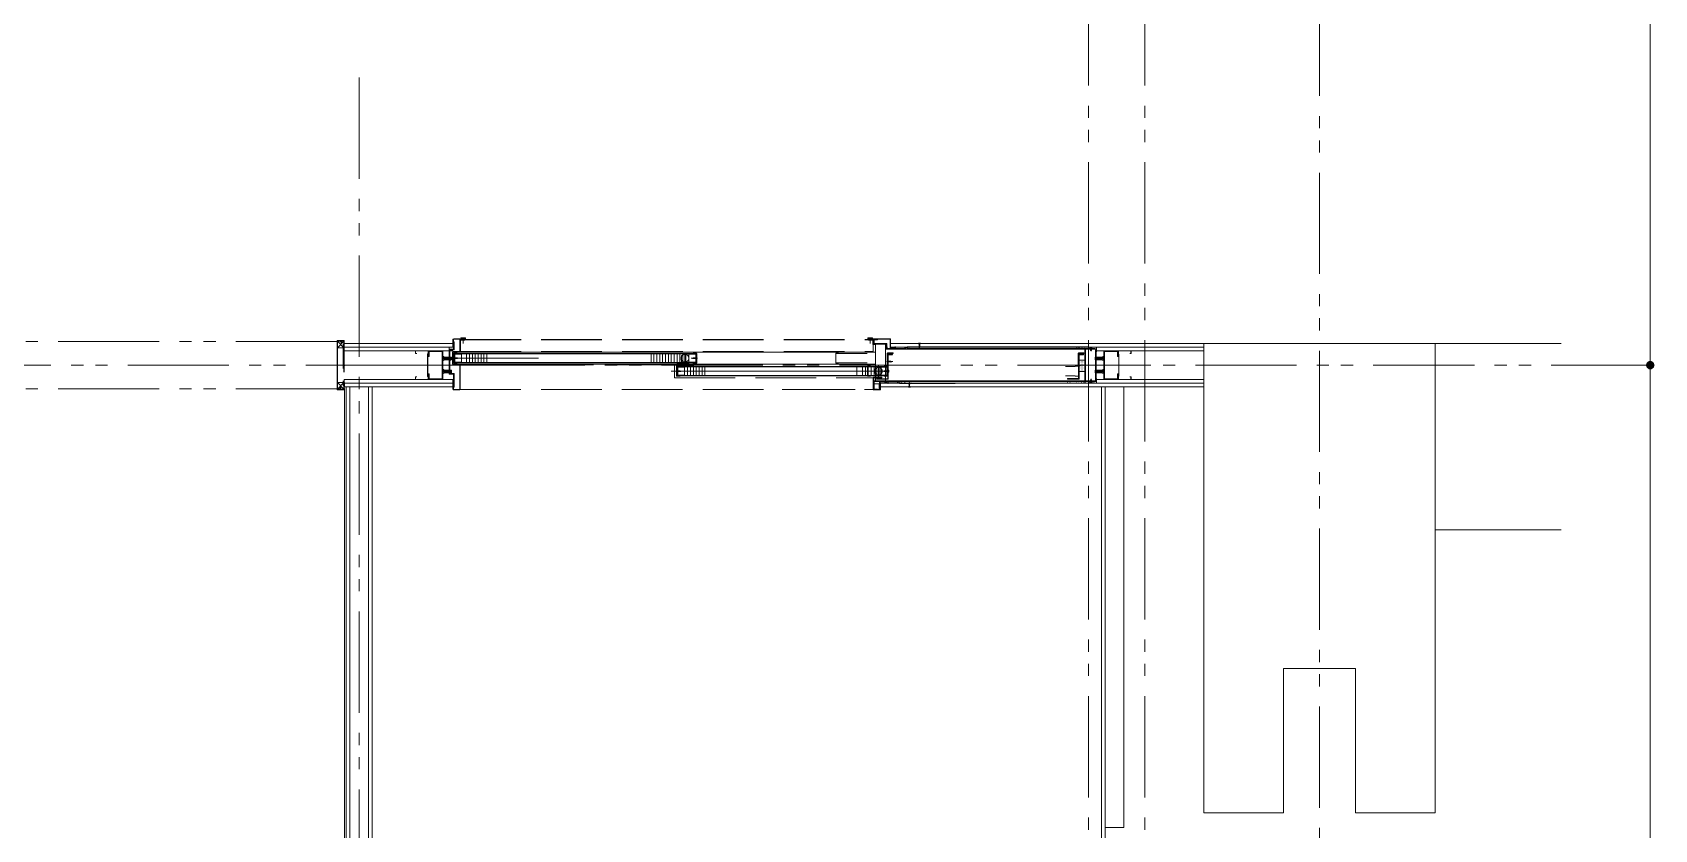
# Model space of a CAD drawing. Units: millimetres at full size. Extents: x -22551 to 92397, y -19340 to 14894.
# Drawn here: x 15306 to 20922, y 1057 to 3816 of the extents above; entities that cross this region are included whole.
import ezdxf

# ---------------------------------------------------------------- set-up
doc = ezdxf.new("R2010")
doc.units = ezdxf.units.MM
doc.header["$LTSCALE"] = 70
for name, pattern in [('DASHED1', [1.8, 1.2, -0.6]), ('DASHED3', [4, 3, -1]), ('DOUBLE_CHAIN1', [8.8, 5, -1, 0.6, -0.6, 0.6, -1])]:
    doc.linetypes.add(name, pattern=pattern)
doc.layers.add('2-0_通芯', color=7, linetype='Continuous', lineweight=15)
doc.layers.add('2-2_間仕切り芯', color=7, linetype='DOUBLE_CHAIN1', lineweight=15)

# ---------------------------------------------------------------- blocks, each defined once
blk = doc.blocks.new('グループ部品-125')
at = {"layer": '2-0_通芯', "linetype": 'DOUBLE_CHAIN1'}
for p, q in [((18961.61, 11374.3), (18961.61, -8577.78)), ((19156.61, 11374.3), (19156.61, -7111.67)), ((19761.61, 8874.3), (19761.61, -77.73)), ((16436.61, 3659.36), (16436.61, -6725.7)), ((16360.36, 2746.3), (14670.36, 2746.3)), ((16383.86, 2724.3), (16361.86, 2747.8)), ((16383.86, 2747.8), (16361.86, 2724.3)), ((16383.86, 2724.3), (16361.86, 2724.3)), ((3315.88, 2664.3), (20906.61, 2664.3)), ((16383.86, 2604.3), (16361.86, 2604.3)), ((16383.86, 2580.8), (16361.86, 2604.3)), ((16383.86, 2604.3), (16361.86, 2580.8)), ((16360.36, 2582.3), (14670.36, 2582.3))]:
    blk.add_line(p, q, dxfattribs=at)
at = {"layer": '2-0_通芯'}
for p, q in [((20906.61, 7014.3), (20906.61, -1230.7)), ((16761.61, 2727.8), (16761.61, 2752.9)), ((16763.21, 2735.3), (16763.21, 2753.7)), ((16785.01, 2753.7), (16763.21, 2753.7)), ((16784.21, 2755.3), (16764.01, 2755.3)), ((16785.01, 2711.9), (16785.01, 2753.7)), ((16786.61, 2712.7), (16786.61, 2752.9)), ((18216.61, 2736.8), (18216.61, 2753.8)), ((18275.11, 2755.3), (18218.11, 2755.3)), ((18275.01, 2753.7), (18218.21, 2753.7)), ((18219.81, 2739.7), (18219.81, 2752.1)), ((18230.81, 2752.1), (18219.81, 2752.1)), ((18230.81, 2752.1), (18230.81, 2753.7)), ((18275.01, 2722.4), (18275.01, 2753.7)), ((18276.61, 2724), (18276.61, 2753.8)), ((16360.36, 2580.8), (16360.36, 2747.8)), ((16361.86, 2749.3), (16383.86, 2749.3)), ((16361.86, 2747.8), (16383.86, 2747.8)), ((16361.86, 2747.8), (16361.86, 2580.8)), ((16376.27, 2740.83), (16370.5, 2746.92)), ((16376.27, 2740.83), (16373.96, 2748.6)), ((16385.36, 2747.8), (16385.36, 2724.3)), ((16385.36, 2739.3), (16761.61, 2739.3)), ((16385.36, 2726.8), (16761.61, 2726.8)), ((16385.36, 2714.3), (16761.61, 2714.3)), ((16631.61, 2705.5), (16631.61, 2713.1)), ((16632.41, 2713.5), (16632.41, 2705.1)), ((16675.81, 2713.5), (16632.41, 2713.5)), ((16636.61, 2705.1), (16632.41, 2705.1)), ((16675.41, 2714.3), (16632.81, 2714.3)), ((16636.61, 2704.3), (16632.81, 2704.3)), ((16636.61, 2704.3), (16636.61, 2705.1)), ((16673.81, 2702.63), (16675.81, 2704.63)), ((16673.81, 2702.63), (16673.81, 2625.97)), ((16674.61, 2702.3), (16676.26, 2703.95)), ((16674.61, 2702.3), (16674.61, 2626.3)), ((16675.81, 2713.5), (16675.81, 2704.63)), ((16676.61, 2694.3), (16676.61, 2713.1)), ((16724.31, 2712), (16678.91, 2712)), ((16678.91, 2712), (16678.91, 2694.3)), ((16724.21, 2714.3), (16679.01, 2714.3)), ((16724.31, 2712), (16724.31, 2616.6)), ((16726.61, 2711.9), (16726.61, 2616.7)), ((16748.21, 2715.3), (16748.21, 2727.8)), ((16760.01, 2667.1), (16760.01, 2709.5)), ((16763.21, 2735.3), (16761.61, 2735.3)), ((16784.21, 2710.3), (16761.61, 2710.3)), ((18224.61, 2709.3), (16761.61, 2709.3)), ((16785.01, 2711.9), (16762.41, 2711.9)), ((16764.61, 2672.6), (16764.61, 2704)), ((16765.81, 2672.3), (16765.81, 2704.3)), ((16765.81, 2704.3), (17604.41, 2704.3)), ((16765.81, 2696.8), (16766.41, 2696.8)), ((16776.61, 2705.5), (16766.11, 2705.5)), ((16766.41, 2672.9), (16766.41, 2703.7)), ((17603.81, 2703.7), (16766.41, 2703.7)), ((16791.41, 2702.1), (16768.01, 2702.1)), ((16776.61, 2704.3), (16776.61, 2705.5)), ((16786.61, 2710.3), (16786.61, 2749.9)), ((16791.41, 2672.9), (16791.41, 2703.7)), ((16808.81, 2672.9), (16808.81, 2703.7)), ((16818.81, 2672.9), (16818.81, 2703.7)), ((16828.81, 2672.9), (16828.81, 2703.7)), ((16838.81, 2672.9), (16838.81, 2703.7)), ((16848.81, 2672.9), (16848.81, 2703.7)), ((16858.81, 2672.9), (16858.81, 2703.7)), ((16868.81, 2672.9), (16868.81, 2703.7)), ((16878.81, 2672.9), (16878.81, 2703.7)), ((17447.21, 2672.9), (17447.21, 2703.7)), ((17457.21, 2672.9), (17457.21, 2703.7)), ((17467.21, 2672.9), (17467.21, 2703.7)), ((17477.21, 2672.9), (17477.21, 2703.7)), ((17487.21, 2672.9), (17487.21, 2703.7)), ((17497.21, 2672.9), (17497.21, 2703.7)), ((17507.21, 2672.9), (17507.21, 2703.7)), ((17517.21, 2672.9), (17517.21, 2703.7)), ((17527.21, 2672.9), (17527.21, 2703.7)), ((17537.21, 2672.9), (17537.21, 2703.7)), ((17547.21, 2672.9), (17547.21, 2703.7)), ((17557.21, 2672.9), (17557.21, 2703.7)), ((17567.21, 2672.9), (17567.21, 2703.7)), ((17577.61, 2672.9), (17577.61, 2703.7)), ((17577.61, 2702.1), (17602.21, 2702.1)), ((17577.61, 2697.8), (17577.61, 2672.3)), ((17593.61, 2705.5), (17604.11, 2705.5)), ((17593.61, 2705.5), (17593.61, 2704.3)), ((17603.81, 2672.9), (17603.81, 2703.7)), ((17604.41, 2696.8), (17603.81, 2696.8)), ((17604.41, 2672.3), (17604.41, 2704.3)), ((17605.61, 2704), (17605.61, 2672.6)), ((18224.61, 2735.3), (18218.11, 2735.3)), ((18261.71, 2739.7), (18219.81, 2739.7)), ((18224.61, 2737.1), (18224.61, 2659.3)), ((18259.61, 2735.5), (18259.61, 2660.5)), ((18261.61, 2720.8), (18486.61, 2720.8)), ((18261.61, 2720.7), (18261.61, 2719.1)), ((18261.61, 2719.2), (18949.61, 2719.2)), ((18263.11, 2719.2), (18362.61, 2719.2)), ((18263.21, 2720.8), (18263.21, 2738.2)), ((18263.21, 2727.8), (18264.81, 2727.8)), ((18263.21, 2720.8), (18987.21, 2720.8)), ((18264.81, 2722.4), (18264.81, 2727.8)), ((18264.81, 2722.4), (18291.61, 2722.4)), ((18265.01, 2660.7), (18265.01, 2704.7)), ((18266.61, 2617.2), (18266.61, 2705.1)), ((18266.61, 2705.1), (18285.01, 2705.1)), ((18267.01, 2706.7), (18285.01, 2706.7)), ((18268.11, 2701.6), (18283.61, 2701.6)), ((18268.21, 2700), (18283.61, 2700)), ((18268.21, 2700), (18268.21, 2617.1)), ((18276.61, 2739.3), (19361.61, 2739.3)), ((18276.61, 2726.8), (19361.61, 2726.8)), ((18276.61, 2724), (18285.01, 2724)), ((18283.61, 2701.6), (18283.61, 2700)), ((18285.01, 2722.4), (18285.01, 2724)), ((18285.01, 2705.1), (18285.01, 2706.7)), ((18291.61, 2722.4), (18291.61, 2727.8)), ((18293.21, 2727.8), (18291.61, 2727.8)), ((18293.21, 2722.3), (18293.21, 2727.8)), ((18293.21, 2720.8), (18293.21, 2722)), ((18296.89, 2722), (18293.21, 2722)), ((18296.89, 2722), (18324.95, 2723.1)), ((18296.94, 2720.8), (18325.32, 2721.91)), ((18315.01, 2721.6), (18322.61, 2721.6)), ((18315.01, 2721.2), (18334.21, 2721.2)), ((18322.61, 2721.2), (18322.61, 2721.6)), ((18325.32, 2721.91), (18334.21, 2726.49)), ((18334.21, 2721.2), (18334.21, 2727.8)), ((18334.71, 2720.8), (18334.71, 2727.3)), ((18963.11, 2727.3), (18334.71, 2727.3)), ((18963.11, 2721.3), (18334.71, 2721.3)), ((18337.42, 2725.04), (18336.92, 2725.04)), ((18341.02, 2724.18), (18340.52, 2724.18)), ((18347.86, 2723.51), (18347.36, 2723.51)), ((18350.24, 2725.36), (18349.74, 2725.36)), ((18352.93, 2726.01), (18352.43, 2726.01)), ((18355.88, 2722.2), (18355.38, 2722.2)), ((18362.61, 2719.2), (18362.61, 2720.8)), ((18373.11, 2740.3), (18380.11, 2740.3)), ((18373.11, 2739.8), (18373.11, 2740.3)), ((18373.11, 2739.8), (18380.11, 2739.8)), ((18375.11, 2736.99), (18378.11, 2735.72)), ((18375.11, 2735.72), (18378.11, 2734.45)), ((18375.11, 2734.45), (18378.11, 2733.18)), ((18375.11, 2733.18), (18378.11, 2731.91)), ((18375.11, 2731.91), (18378.11, 2730.65)), ((18375.11, 2730.65), (18378.11, 2729.38)), ((18375.11, 2729.38), (18378.11, 2728.11)), ((18375.11, 2728.11), (18378.11, 2726.84)), ((18375.11, 2726.84), (18377.72, 2725.73)), ((18375.61, 2726.03), (18375.61, 2736.64)), ((18376.61, 2724.3), (18375.61, 2726.03)), ((18375.88, 2725.24), (18377.1, 2724.73)), ((18376.61, 2724.07), (18376.61, 2740.3)), ((18376.61, 2724.3), (18377.61, 2726.03)), ((18377.61, 2726.03), (18377.61, 2736.64)), ((18380.11, 2739.8), (18380.11, 2740.3)), ((18921.15, 2722.94), (18920.65, 2722.94)), ((18922.62, 2726.33), (18922.12, 2726.33)), ((18924.2, 2724.19), (18923.7, 2724.19)), ((18927.88, 2723.84), (18927.38, 2723.84)), ((18931.46, 2724.84), (18930.96, 2724.84)), ((18934.17, 2725.04), (18933.67, 2725.04)), ((18937.13, 2726.62), (18936.63, 2726.62)), ((18937.76, 2724.18), (18937.26, 2724.18)), ((18940.28, 2723), (18939.78, 2723)), ((18942.67, 2724.17), (18942.17, 2724.17)), ((18947.29, 2724.3), (18946.79, 2724.3)), ((18949.61, 2607.8), (18949.61, 2720.8)), ((18949.61, 2610.2), (18949.61, 2718.4)), ((18951.21, 2609.4), (18951.21, 2719.2)), ((18988.01, 2719.2), (18951.21, 2719.2)), ((18957.37, 2725.24), (18956.87, 2725.24)), ((18960.85, 2726.43), (18960.35, 2726.43)), ((18963.11, 2720.8), (18963.11, 2727.3)), ((18963.61, 2721.2), (18963.61, 2727.8)), ((18982.81, 2721.2), (18963.61, 2721.2)), ((18967.11, 2721.2), (18967.21, 2722.32)), ((18967.11, 2721.2), (18974.11, 2721.2)), ((18968.56, 2723.56), (18968.63, 2723.27)), ((18968.61, 2715.5), (18968.61, 2721.2)), ((18968.61, 2715.5), (18972.61, 2715.5)), ((18968.61, 2715.5), (18968.91, 2715.2)), ((18968.91, 2715.2), (18968.91, 2721.2)), ((18968.91, 2715.2), (18972.31, 2715.2)), ((18970.11, 2722.8), (18970.11, 2723.16)), ((18970.11, 2722.8), (18971.11, 2722.8)), ((18971.11, 2722.8), (18971.11, 2723.16)), ((18972.31, 2715.2), (18972.31, 2721.2)), ((18972.31, 2715.2), (18972.61, 2715.5)), ((18972.66, 2723.56), (18972.59, 2723.27)), ((18972.61, 2715.5), (18972.61, 2721.2)), ((18974.11, 2721.2), (18974.01, 2722.32)), ((18982.81, 2721.6), (18975.21, 2721.6)), ((18975.21, 2721.2), (18975.21, 2721.6)), ((18988.01, 2710.8), (18988.01, 2719.2)), ((18989.61, 2710.8), (18988.01, 2710.8)), ((18989.61, 2710.8), (18989.61, 2727.8)), ((18989.61, 2714.3), (19361.61, 2714.3)), ((19014.61, 2711.9), (19014.61, 2616.7)), ((19016.91, 2712), (19062.31, 2712)), ((19016.91, 2712), (19016.91, 2616.6)), ((19017.01, 2714.3), (19062.21, 2714.3)), ((19062.31, 2712), (19062.31, 2694.3)), ((19064.61, 2694.3), (19064.61, 2713.1)), ((19066.61, 2702.3), (19064.96, 2703.95)), ((19065.41, 2713.5), (19108.81, 2713.5)), ((19065.41, 2713.5), (19065.41, 2704.63)), ((19067.41, 2702.63), (19065.41, 2704.63)), ((19065.81, 2714.3), (19108.41, 2714.3)), ((19066.61, 2702.3), (19066.61, 2626.3)), ((19067.41, 2702.63), (19067.41, 2625.97)), ((19104.61, 2705.1), (19108.81, 2705.1)), ((19104.61, 2704.3), (19104.61, 2705.1)), ((19104.61, 2704.3), (19108.41, 2704.3)), ((19108.81, 2713.5), (19108.81, 2705.1)), ((19109.61, 2705.5), (19109.61, 2713.1)), ((19361.61, 1114.3), (19361.61, 2739.3)), ((20598.04, 2739.3), (19361.61, 2739.3)), ((20161.61, 2739.3), (20161.61, 1114.3)), ((16813.21, 2664.3), (16574.29, 2664.3)), ((16678.91, 2694.3), (16676.61, 2694.3)), ((16726.61, 2679.34), (16726.61, 2694.26)), ((16726.61, 2634.34), (16726.61, 2649.26)), ((16727.64, 2689.67), (16733.98, 2683.33)), ((16727.64, 2644.67), (16733.98, 2638.33)), ((16729.06, 2691.08), (16735.21, 2684.93)), ((16729.06, 2646.08), (16735.21, 2639.93)), ((16755.11, 2691.3), (16731.11, 2691.3)), ((16755.11, 2682.3), (16731.11, 2682.3)), ((16755.11, 2646.3), (16731.11, 2646.3)), ((16753.96, 2690.3), (16733.94, 2690.3)), ((16756.27, 2683.3), (16733.94, 2683.3)), ((16753.96, 2645.3), (16733.94, 2645.3)), ((16753.62, 2688.8), (16735.14, 2688.8)), ((16756.6, 2684.8), (16735.14, 2684.8)), ((16753.62, 2643.8), (16735.14, 2643.8)), ((16756.6, 2639.8), (16735.14, 2639.8)), ((16753.61, 2686.7), (16753.61, 2686.8)), ((16753.61, 2641.7), (16753.61, 2641.8)), ((16761.61, 2694.3), (16764.61, 2694.3)), ((16761.61, 2688.3), (17057.91, 2688.3)), ((16761.61, 2682.3), (16764.61, 2682.3)), ((18224.61, 2667.3), (16761.61, 2667.3)), ((16785.01, 2664.7), (16762.41, 2664.7)), ((16764.61, 2692.3), (16764.61, 2684.3)), ((16764.91, 2692.3), (16764.61, 2692.3)), ((16764.91, 2684.3), (16764.61, 2684.3)), ((16764.91, 2692.3), (16764.91, 2684.3)), ((16764.91, 2692.3), (16767.41, 2689.8)), ((16764.91, 2684.3), (16767.41, 2686.8)), ((16765.81, 2679.8), (16766.41, 2679.8)), ((16765.81, 2672.3), (17604.41, 2672.3)), ((16776.61, 2671.1), (16766.11, 2671.1)), ((17603.81, 2672.9), (16766.41, 2672.9)), ((16776.99, 2689.8), (16767.41, 2689.8)), ((16767.41, 2689.8), (16767.41, 2686.8)), ((16776.99, 2686.8), (16767.41, 2686.8)), ((16769.41, 2690.3), (16768, 2686.3)), ((16770.82, 2690.3), (16769.41, 2686.3)), ((16772.23, 2690.3), (16770.82, 2686.3)), ((16773.64, 2690.3), (16772.23, 2686.3)), ((16775.05, 2690.3), (16773.64, 2686.3)), ((16776.46, 2690.3), (16775.05, 2686.3)), ((16777.77, 2690.02), (16776.46, 2686.3)), ((16776.61, 2671.1), (16776.61, 2672.3)), ((16780.61, 2688.3), (16776.99, 2689.8)), ((16780.61, 2688.3), (16776.99, 2686.8)), ((16779, 2689.51), (16778, 2686.68)), ((16780.23, 2689), (16779.66, 2687.36)), ((16785.01, 2579.9), (16785.01, 2664.7)), ((16786.61, 2599.6), (16786.61, 2665.3)), ((16786.61, 2580.7), (16786.61, 2664.16)), ((18253.74, 2643.3), (17517.04, 2643.3)), ((17535.61, 2627.6), (17535.61, 2667)), ((17535.61, 2639.3), (17535.61, 2647.3)), ((17535.91, 2647.3), (17535.61, 2647.3)), ((17535.91, 2639.3), (17535.91, 2647.3)), ((17535.91, 2647.3), (17538.41, 2644.8)), ((17535.91, 2639.3), (17538.41, 2641.8)), ((17575.61, 2667.3), (17536.71, 2667.3)), ((17536.81, 2627.3), (17536.81, 2667.3)), ((17575.61, 2668.5), (17537.11, 2668.5)), ((17538.01, 2627.3), (17538.01, 2659.3)), ((18265.41, 2659.3), (17538.01, 2659.3)), ((17538.01, 2651.8), (17538.61, 2651.8)), ((17547.99, 2644.8), (17538.41, 2644.8)), ((17538.41, 2641.8), (17538.41, 2644.8)), ((17547.99, 2641.8), (17538.41, 2641.8)), ((17538.61, 2627.9), (17538.61, 2658.7)), ((18264.81, 2658.7), (17538.61, 2658.7)), ((17540.41, 2641.3), (17539, 2645.3)), ((17563.61, 2657.1), (17540.21, 2657.1)), ((17540.21, 2629.5), (17540.21, 2657.1)), ((17541.82, 2641.3), (17540.41, 2645.3)), ((17543.23, 2641.3), (17541.82, 2645.3)), ((17544.64, 2641.3), (17543.23, 2645.3)), ((17546.05, 2641.3), (17544.64, 2645.3)), ((17547.46, 2641.3), (17546.05, 2645.3)), ((17582.21, 2662.5), (17547.21, 2662.5)), ((17547.21, 2659.3), (17547.21, 2662.5)), ((17547.21, 2659.3), (17582.21, 2659.3)), ((17548.77, 2641.58), (17547.46, 2645.3)), ((17551.61, 2643.3), (17547.99, 2644.8)), ((17551.61, 2643.3), (17547.99, 2641.8)), ((17550, 2642.09), (17549, 2644.92)), ((17551.23, 2642.6), (17550.66, 2644.24)), ((17551.81, 2663.5), (17551.81, 2662.3)), ((17551.81, 2663.5), (17593.61, 2663.5)), ((17551.81, 2662.3), (17593.31, 2662.3)), ((17552.21, 2672.3), (17552.21, 2662.5)), ((17563.61, 2627.9), (17563.61, 2658.7)), ((17574.01, 2627.9), (17574.01, 2658.7)), ((17575.61, 2667.3), (17575.61, 2668.5)), ((17577.61, 2672.3), (17577.61, 2662.5)), ((17582.21, 2659.3), (17582.21, 2662.5)), ((17584.01, 2627.9), (17584.01, 2658.7)), ((17586.61, 2688.3), (17608.61, 2688.3)), ((17589.61, 2688.3), (17593.23, 2689.8)), ((17589.61, 2688.3), (17593.23, 2686.8)), ((17589.99, 2687.6), (17590.57, 2689.24)), ((17591.22, 2687.09), (17592.22, 2689.92)), ((17592.45, 2686.58), (17593.76, 2690.3)), ((17593.23, 2689.8), (17602.81, 2689.8)), ((17593.23, 2686.8), (17602.81, 2686.8)), ((17593.61, 2663.5), (17593.61, 2670.8)), ((17593.76, 2686.3), (17595.17, 2690.3)), ((17594.01, 2627.9), (17594.01, 2658.7)), ((17594.81, 2663.8), (17594.81, 2671.1)), ((17604.11, 2671.1), (17594.81, 2671.1)), ((17595.17, 2686.3), (17596.58, 2690.3)), ((17596.58, 2686.3), (17597.99, 2690.3)), ((17597.99, 2686.3), (17599.4, 2690.3)), ((17599.4, 2686.3), (17600.81, 2690.3)), ((17600.81, 2686.3), (17602.22, 2690.3)), ((17605.31, 2692.3), (17602.81, 2689.8)), ((17602.81, 2689.8), (17602.81, 2686.8)), ((17605.31, 2684.3), (17602.81, 2686.8)), ((17604.41, 2679.8), (17603.81, 2679.8)), ((17604.01, 2627.9), (17604.01, 2658.7)), ((17605.31, 2692.3), (17605.31, 2684.3)), ((17605.31, 2692.3), (17605.61, 2692.3)), ((17605.31, 2684.3), (17605.61, 2684.3)), ((17605.61, 2692.3), (17605.61, 2684.3)), ((17614.01, 2627.9), (17614.01, 2658.7)), ((17624.01, 2627.9), (17624.01, 2658.7)), ((17634.01, 2627.9), (17634.01, 2658.7)), ((18159.41, 2627.9), (18159.41, 2658.7)), ((18179.41, 2627.9), (18179.41, 2658.7)), ((18189.41, 2627.9), (18189.41, 2658.7)), ((18219.41, 2627.9), (18219.41, 2658.7)), ((18224.61, 2659.3), (18224.61, 2627.3)), ((18229.41, 2627.9), (18229.41, 2658.7)), ((18239.81, 2627.9), (18239.81, 2658.7)), ((18239.81, 2657.1), (18263.21, 2657.1)), ((18252.21, 2643.3), (18255.83, 2644.8)), ((18252.21, 2643.3), (18255.83, 2641.8)), ((18252.68, 2642.74), (18253.15, 2644.05)), ((18253.92, 2642.23), (18254.8, 2644.74)), ((18254.61, 2660.5), (18265.11, 2660.5)), ((18254.61, 2659.3), (18254.61, 2660.5)), ((18254.74, 2641.3), (18256.15, 2645.3)), ((18255.83, 2644.8), (18267.71, 2644.8)), ((18255.83, 2641.8), (18267.71, 2641.8)), ((18256.07, 2641.3), (18257.48, 2645.3)), ((18257.4, 2641.3), (18258.81, 2645.3)), ((18258.73, 2641.3), (18260.14, 2645.3)), ((18259.61, 2660.5), (18259.61, 2626.1)), ((18260.06, 2641.3), (18261.47, 2645.3)), ((18261.39, 2641.3), (18262.8, 2645.3)), ((18284.01, 2676.7), (18262.01, 2676.7)), ((18262.72, 2641.3), (18264.13, 2645.3)), ((18263.21, 2629.5), (18263.21, 2657.1)), ((18264.05, 2641.3), (18265.46, 2645.3)), ((18264.81, 2627.9), (18264.81, 2658.7)), ((18265.41, 2651.8), (18264.81, 2651.8)), ((18265.01, 2680.7), (18265.01, 2672.7)), ((18265.31, 2680.7), (18265.01, 2680.7)), ((18265.31, 2672.7), (18265.01, 2672.7)), ((18265.01, 2660.7), (18266.61, 2660.7)), ((18265.31, 2680.7), (18265.31, 2672.7)), ((18265.31, 2680.7), (18267.81, 2678.2)), ((18265.31, 2672.7), (18267.81, 2675.2)), ((18265.38, 2641.3), (18266.79, 2645.3)), ((18265.41, 2627.3), (18265.41, 2659.3)), ((18266.79, 2641.3), (18268.2, 2645.3)), ((18277.39, 2678.2), (18267.81, 2678.2)), ((18267.81, 2678.2), (18267.81, 2675.2)), ((18277.39, 2675.2), (18267.81, 2675.2)), ((18268.21, 2638.6), (18268.21, 2648)), ((18268.21, 2648), (18268.5, 2648)), ((18269.81, 2678.7), (18268.4, 2674.7)), ((18268.5, 2638.6), (18268.5, 2648)), ((18269.71, 2643.8), (18270.05, 2643.8)), ((18269.71, 2642.8), (18269.71, 2643.8)), ((18269.71, 2642.8), (18270.05, 2642.8)), ((18271.22, 2678.7), (18269.81, 2674.7)), ((18270.34, 2645.4), (18270.06, 2645.3)), ((18270.34, 2641.2), (18270.06, 2641.3)), ((18272.63, 2678.7), (18271.22, 2674.7)), ((18274.04, 2678.7), (18272.63, 2674.7)), ((18275.45, 2678.7), (18274.04, 2674.7)), ((18276.86, 2678.7), (18275.45, 2674.7)), ((18278.17, 2678.42), (18276.86, 2674.7)), ((18281.01, 2676.7), (18277.39, 2678.2)), ((18281.01, 2676.7), (18277.39, 2675.2)), ((18279.4, 2677.91), (18278.4, 2675.08)), ((18280.63, 2677.4), (18280.06, 2675.76)), ((19164.61, 2664.3), (18971.43, 2664.3)), ((18984.62, 2684.8), (19006.08, 2684.8)), ((18984.62, 2639.8), (19006.08, 2639.8)), ((18984.96, 2683.3), (19007.28, 2683.3)), ((18986.11, 2691.3), (19010.11, 2691.3)), ((18986.11, 2682.3), (19010.11, 2682.3)), ((18986.11, 2646.3), (19010.11, 2646.3)), ((18987.27, 2690.3), (19007.28, 2690.3)), ((18987.27, 2645.3), (19007.28, 2645.3)), ((18987.6, 2688.8), (19006.08, 2688.8)), ((18987.6, 2643.8), (19006.08, 2643.8)), ((18987.61, 2686.7), (18987.61, 2686.8)), ((18987.61, 2641.7), (18987.61, 2641.8)), ((19012.16, 2691.08), (19006.02, 2684.93)), ((19012.16, 2646.08), (19006.02, 2639.93)), ((19013.58, 2689.67), (19007.24, 2683.33)), ((19013.58, 2644.67), (19007.24, 2638.33)), ((19014.61, 2679.34), (19014.61, 2694.26)), ((19014.61, 2634.34), (19014.61, 2649.26)), ((19062.31, 2694.3), (19064.61, 2694.3)), ((16374.09, 2589.6), (16368.5, 2583.69)), ((16374.09, 2589.6), (16371.88, 2582.15)), ((16383.86, 2604.3), (16383.86, 2580.8)), ((16383.86, 2604.3), (16385.36, 2604.3)), ((16385.36, 2580.8), (16385.36, 2614.3)), ((16385.36, 2614.3), (16761.61, 2614.3)), ((16385.36, 2601.8), (16761.61, 2601.8)), ((16385.36, 2589.3), (16761.61, 2589.3)), ((16391.61, 2589.3), (16391.61, 944.3)), ((16404.11, 2589.3), (16404.11, 944.3)), ((16469.11, 2589.3), (16469.11, 969.3)), ((16481.61, 2589.3), (16481.61, 969.3)), ((16631.61, 2615.5), (16631.61, 2623.1)), ((16636.61, 2623.5), (16632.41, 2623.5)), ((16632.41, 2623.5), (16632.41, 2615.1)), ((16675.81, 2615.1), (16632.41, 2615.1)), ((16636.61, 2624.3), (16632.81, 2624.3)), ((16675.41, 2614.3), (16632.81, 2614.3)), ((16636.61, 2623.5), (16636.61, 2624.3)), ((16675.81, 2623.97), (16673.81, 2625.97)), ((16676.26, 2624.65), (16674.61, 2626.3)), ((16675.81, 2623.97), (16675.81, 2615.1)), ((16676.61, 2615.5), (16676.61, 2634.3)), ((16678.91, 2634.3), (16676.61, 2634.3)), ((16678.91, 2634.3), (16678.91, 2616.6)), ((16724.31, 2616.6), (16678.91, 2616.6)), ((16724.21, 2614.3), (16679.01, 2614.3)), ((16755.11, 2637.3), (16731.11, 2637.3)), ((16756.27, 2638.3), (16733.94, 2638.3)), ((16761.61, 2613.3), (16761.61, 2580.7)), ((16763.21, 2598.3), (16761.61, 2598.3)), ((17535.91, 2639.3), (17535.61, 2639.3)), ((18265.41, 2627.3), (17536.81, 2627.3)), ((17547.61, 2626.1), (17537.11, 2626.1)), ((17538.01, 2634.8), (17538.61, 2634.8)), ((18264.81, 2627.9), (17538.61, 2627.9)), ((17563.61, 2629.5), (17540.21, 2629.5)), ((17547.61, 2626.1), (17547.61, 2627.3)), ((18216.61, 2620.8), (18216.61, 2579.8)), ((18216.61, 2609.8), (18216.61, 2599.1)), ((18246.61, 2622.3), (18218.11, 2622.3)), ((18219.71, 2609.4), (18336.81, 2609.4)), ((18219.81, 2607.8), (18987.21, 2607.8)), ((18219.81, 2607.8), (18219.81, 2581.5)), ((18224.61, 2609.4), (18949.61, 2609.4)), ((18228.21, 2617.2), (18228.21, 2615.6)), ((18266.61, 2617.2), (18228.21, 2617.2)), ((18266.71, 2615.6), (18228.21, 2615.6)), ((18238.41, 2606.3), (18238.41, 2580.4)), ((18239.81, 2629.5), (18263.21, 2629.5)), ((18240.01, 2606.2), (18240.01, 2579.9)), ((18240.01, 2606.2), (18266.81, 2606.2)), ((18241.61, 2595.8), (18240.01, 2595.8)), ((18241.61, 2601.8), (19361.61, 2601.8)), ((18241.61, 2600.8), (18241.61, 2579.8)), ((18241.61, 2589.3), (19361.61, 2589.3)), ((18254.61, 2626.1), (18254.61, 2627.3)), ((18254.61, 2626.1), (18265.11, 2626.1)), ((18259.61, 2626.1), (18259.61, 2609.8)), ((18266.81, 2606.2), (18266.81, 2600.8)), ((18268.41, 2600.8), (18266.81, 2600.8)), ((18268.21, 2638.6), (18268.5, 2638.6)), ((18268.41, 2607.8), (18268.41, 2606.6)), ((18271.09, 2606.6), (18268.41, 2606.6)), ((18268.41, 2606.3), (18268.41, 2600.8)), ((18271.09, 2606.6), (18299.15, 2605.5)), ((18271.14, 2607.8), (18299.52, 2606.69)), ((18287.41, 2607.8), (18336.81, 2607.8)), ((18308.21, 2607.8), (18288.81, 2607.8)), ((18289.21, 2607.4), (18308.41, 2607.4)), ((18289.21, 2607), (18296.81, 2607)), ((18296.81, 2607.4), (18296.81, 2607)), ((18299.52, 2606.69), (18308.41, 2602.11)), ((18308.41, 2607.4), (18308.41, 2600.8)), ((18500.61, 2600.8), (18308.41, 2600.8)), ((18308.91, 2607.8), (18308.91, 2601.3)), ((18963.11, 2607.3), (18308.91, 2607.3)), ((18963.11, 2601.3), (18308.91, 2601.3)), ((18313.96, 2604.07), (18313.46, 2604.07)), ((18318.17, 2603.74), (18317.67, 2603.74)), ((18324.46, 2604.94), (18323.96, 2604.94)), ((18329.01, 2603.34), (18328.51, 2603.34)), ((18336.81, 2609.4), (18336.81, 2607.8)), ((18345.11, 2588.8), (18338.11, 2588.8)), ((18338.11, 2588.8), (18338.11, 2588.3)), ((18345.11, 2588.3), (18338.11, 2588.3)), ((18343.11, 2600.49), (18340.11, 2601.76)), ((18343.11, 2599.22), (18340.11, 2600.49)), ((18343.11, 2597.95), (18340.11, 2599.22)), ((18343.11, 2596.68), (18340.11, 2597.95)), ((18343.11, 2595.41), (18340.11, 2596.68)), ((18343.11, 2594.15), (18340.11, 2595.41)), ((18343.11, 2592.88), (18340.11, 2594.15)), ((18343.11, 2591.61), (18340.11, 2592.88)), ((18343.11, 2601.76), (18340.5, 2602.86)), ((18341.61, 2604.3), (18340.61, 2602.57)), ((18340.61, 2602.57), (18340.61, 2591.95)), ((18342.34, 2603.36), (18341.12, 2603.87)), ((18341.61, 2604.53), (18341.61, 2588.3)), ((18341.61, 2604.3), (18342.61, 2602.57)), ((18342.61, 2602.57), (18342.61, 2591.95)), ((18344.33, 2603.67), (18344.83, 2603.67)), ((18345.11, 2588.8), (18345.11, 2588.3)), ((18347.92, 2604.53), (18348.42, 2604.53)), ((18878.73, 2603.01), (18878.23, 2603.01)), ((18885.04, 2606.35), (18884.54, 2606.35)), ((18889.85, 2605.81), (18889.35, 2605.81)), ((18890.54, 2603.69), (18890.04, 2603.69)), ((18891.51, 2607.3), (18891.01, 2607.3)), ((18896.07, 2603.41), (18895.57, 2603.41)), ((18898.16, 2604.27), (18897.66, 2604.27)), ((18921.13, 2602.55), (18920.63, 2602.55)), ((18926.27, 2602.43), (18925.77, 2602.43)), ((18928.8, 2603.66), (18928.3, 2603.66)), ((18933.01, 2603.34), (18932.51, 2603.34)), ((18938.47, 2604.08), (18937.97, 2604.08)), ((18943.58, 2605.06), (18943.08, 2605.06)), ((18945.41, 2602.5), (18944.91, 2602.5)), ((18947.8, 2603.66), (18947.3, 2603.66)), ((18949.61, 2610.2), (18949.61, 2607.8)), ((18988.01, 2609.4), (18951.21, 2609.4)), ((18952.41, 2603.8), (18951.91, 2603.8)), ((18963.11, 2607.8), (18963.11, 2601.3)), ((18963.61, 2607.4), (18963.61, 2600.8)), ((18982.81, 2607.4), (18963.61, 2607.4)), ((18967.11, 2607.4), (18974.11, 2607.4)), ((18967.11, 2607.4), (18967.21, 2606.28)), ((18968.56, 2605.04), (18968.63, 2605.33)), ((18968.61, 2613.1), (18968.91, 2613.4)), ((18968.61, 2613.1), (18968.61, 2607.4)), ((18968.61, 2613.1), (18972.61, 2613.1)), ((18968.91, 2613.4), (18968.91, 2607.4)), ((18968.91, 2613.4), (18972.31, 2613.4)), ((18970.11, 2605.8), (18971.11, 2605.8)), ((18970.11, 2605.8), (18970.11, 2605.44)), ((18971.11, 2605.8), (18971.11, 2605.44)), ((18972.31, 2613.4), (18972.31, 2607.4)), ((18972.31, 2613.4), (18972.61, 2613.1)), ((18972.66, 2605.04), (18972.59, 2605.33)), ((18972.61, 2613.1), (18972.61, 2607.4)), ((18974.11, 2607.4), (18974.01, 2606.28)), ((18975.21, 2607.4), (18975.21, 2607)), ((18982.81, 2607), (18975.21, 2607)), ((18984.96, 2638.3), (19007.28, 2638.3)), ((18986.11, 2637.3), (19010.11, 2637.3)), ((18989.61, 2617.8), (18988.01, 2617.8)), ((18988.01, 2609.4), (18988.01, 2617.8)), ((18989.61, 2617.8), (18989.61, 2600.8)), ((18989.61, 2614.3), (19361.61, 2614.3)), ((19006.61, 2589.3), (19006.61, 9.3)), ((19016.91, 2616.6), (19062.31, 2616.6)), ((19017.01, 2614.3), (19062.21, 2614.3)), ((19019.11, 2589.3), (19019.11, 1064.3)), ((19062.31, 2634.3), (19064.61, 2634.3)), ((19062.31, 2634.3), (19062.31, 2616.6)), ((19064.61, 2615.5), (19064.61, 2634.3)), ((19064.96, 2624.65), (19066.61, 2626.3)), ((19065.41, 2623.97), (19067.41, 2625.97)), ((19065.41, 2623.97), (19065.41, 2615.1)), ((19065.41, 2615.1), (19108.81, 2615.1)), ((19065.81, 2614.3), (19108.41, 2614.3)), ((19104.61, 2624.3), (19108.41, 2624.3)), ((19104.61, 2623.5), (19104.61, 2624.3)), ((19104.61, 2623.5), (19108.81, 2623.5)), ((19108.81, 2623.5), (19108.81, 2615.1)), ((19109.61, 2615.5), (19109.61, 2623.1)), ((16361.86, 2580.8), (16383.86, 2580.8)), ((16383.86, 2579.3), (16361.86, 2579.3)), ((16385.61, 2583.3), (16385.61, 944.3)), ((16784.21, 2578.3), (16764.01, 2578.3)), ((17901.11, 2580.3), (18154.31, 2580.3)), ((18240.11, 2578.3), (18218.11, 2578.3)), ((18240.01, 2579.9), (18218.21, 2579.9)), ((18230.81, 2581.5), (18219.81, 2581.5)), ((18230.81, 2581.5), (18230.81, 2579.9)), ((18238.41, 2580.4), (18240.01, 2580.4)), ((20161.61, 2094.3), (20598.04, 2094.3)), ((19636.61, 1614.3), (19636.61, 1114.3)), ((19886.61, 1614.3), (19636.61, 1614.3)), ((19886.61, 1114.3), (19886.61, 1614.3)), ((19636.61, 1114.3), (19361.61, 1114.3)), ((19886.61, 1114.3), (20161.61, 1114.3)), ((19019.11, 1064.3), (19019.11, 9.3))]:
    blk.add_line(p, q, dxfattribs=at)
at = {"layer": '2-0_通芯', "linetype": 'DASHED3'}
for p, q in [((16787.11, 2711.3), (16787.11, 2753.5)), ((16787.11, 2753.3), (18216.11, 2753.3)), ((16787.11, 2752.1), (18216.11, 2752.1)), ((16788.21, 2755.3), (16800.72, 2755.3)), ((16789.11, 2758.3), (16790.11, 2759.3)), ((16789.11, 2758.3), (16789.11, 2754.8)), ((16789.61, 2754.3), (16789.11, 2754.8)), ((16789.11, 2754.8), (16805.11, 2754.8)), ((16789.61, 2758.3), (16789.61, 2754.8)), ((16789.61, 2754.3), (16804.61, 2754.3)), ((16790.11, 2759.3), (16804.11, 2759.3)), ((16790.11, 2758.3), (16790.11, 2755.3)), ((16790.61, 2758.3), (16790.61, 2755.8)), ((16791.11, 2758.3), (16791.11, 2756.3)), ((16791.61, 2758.3), (16791.61, 2756.8)), ((16792.11, 2758.3), (16792.11, 2757.3)), ((16792.11, 2754.3), (16792.11, 2753.5)), ((16792.11, 2753.5), (16802.11, 2753.5)), ((16792.61, 2758.3), (16792.61, 2757.8)), ((16795.11, 2753.5), (16795.11, 2754.3)), ((16797.11, 2739.51), (16797.11, 2760.15)), ((16799.11, 2753.5), (16799.11, 2754.3)), ((16802.11, 2754.3), (16802.11, 2753.5)), ((16802.61, 2750.7), (16802.61, 2752.3)), ((16804.61, 2754.3), (16805.11, 2754.8)), ((16805.11, 2758.3), (16805.11, 2754.8)), ((18198.11, 2758.3), (18199.11, 2759.3)), ((18198.11, 2758.3), (18198.11, 2754.8)), ((18198.61, 2754.3), (18198.11, 2754.8)), ((18198.11, 2754.8), (18214.11, 2754.8)), ((18198.61, 2758.3), (18198.61, 2754.8)), ((18198.61, 2754.3), (18213.61, 2754.3)), ((18199.11, 2759.3), (18213.11, 2759.3)), ((18199.11, 2758.3), (18199.11, 2755.3)), ((18199.61, 2758.3), (18199.61, 2755.8)), ((18200.11, 2758.3), (18200.11, 2756.3)), ((18200.61, 2758.3), (18200.61, 2756.8)), ((18200.61, 2750.7), (18200.61, 2752.3)), ((18201.11, 2758.3), (18201.11, 2757.3)), ((18201.11, 2754.3), (18201.11, 2753.5)), ((18201.11, 2753.5), (18211.11, 2753.5)), ((18201.61, 2758.3), (18201.61, 2757.8)), ((18204.11, 2753.5), (18204.11, 2754.3)), ((18206.11, 2739.51), (18206.11, 2760.15)), ((18208.11, 2753.5), (18208.11, 2754.3)), ((18211.11, 2754.3), (18211.11, 2753.5)), ((18213.61, 2754.3), (18214.11, 2754.8)), ((18214.11, 2758.3), (18214.11, 2754.8)), ((18216.11, 2711.3), (18216.11, 2753.5)), ((16748.21, 2717.1), (16748.21, 2635.2)), ((16763.21, 2719.1), (16750.21, 2719.1)), ((16750.51, 2716.8), (16750.51, 2635.5)), ((16763.51, 2716.8), (16750.51, 2716.8)), ((16763.21, 2745.3), (16763.21, 2719.1)), ((16763.21, 2745.3), (16765.51, 2745.3)), ((16765.51, 2745.3), (16765.51, 2718.8)), ((16788.21, 2710.3), (16786.61, 2710.3)), ((16787.11, 2711.3), (18216.11, 2711.3)), ((16788.21, 2750.7), (16802.61, 2750.7)), ((16788.21, 2710.3), (16788.21, 2750.7)), ((17552.21, 2697.8), (17552.21, 2672.3)), ((17555.12, 2697.8), (17552.21, 2697.8)), ((17564.71, 2701.8), (17564.71, 2674.8)), ((17577.61, 2697.8), (17574.3, 2697.8)), ((18195.5, 2704.3), (18086.61, 2704.3)), ((18086.61, 2672.6), (18086.61, 2704)), ((18096.61, 2705.5), (18088.11, 2705.5)), ((18096.61, 2704.3), (18096.61, 2705.5)), ((18215.01, 2750.7), (18200.61, 2750.7)), ((18215.01, 2735.3), (18215.01, 2750.7)), ((18216.11, 2735.3), (18215.01, 2735.3)), ((18261.61, 2736.5), (18224.61, 2736.5)), ((18281.89, 2722.4), (18281.89, 2723.23)), ((18285.39, 2727.7), (18285.39, 2719.4)), ((18288.89, 2722.4), (18288.89, 2723.23)), ((18926.01, 2660.5), (18926.01, 2704.7)), ((18927.61, 2617.6), (18927.61, 2705.1)), ((18927.61, 2705.1), (18946.01, 2705.1)), ((18928.01, 2706.7), (18946.01, 2706.7)), ((18929.11, 2701.7), (18944.61, 2701.7)), ((18929.61, 2699.7), (18929.61, 2617.1)), ((18929.61, 2699.7), (18944.61, 2699.7)), ((18944.61, 2701.7), (18944.61, 2699.7)), ((18946.01, 2705.1), (18946.01, 2706.7)), ((18970.61, 2712.3), (18970.61, 2726.9)), ((18985.71, 2612.8), (18985.71, 2715.8)), ((18988.01, 2715.8), (18985.71, 2715.8)), ((18988.01, 2612.8), (18988.01, 2715.8)), ((17528.61, 2665.3), (16786.61, 2665.3)), ((16786.61, 2664.3), (17105.14, 2664.3)), ((17528.61, 2665.3), (17528.61, 2620.3)), ((17550.71, 2662.5), (17552.71, 2660.5)), ((17552.77, 2694.6), (17552.21, 2694.6)), ((17555.12, 2678.8), (17552.21, 2678.8)), ((17554.71, 2660.5), (17554.71, 2659.95)), ((17558.71, 2662.5), (17556.71, 2660.5)), ((17556.71, 2660.5), (17556.71, 2659.3)), ((17570.71, 2662.5), (17572.71, 2660.5)), ((17576.71, 2660.5), (17572.71, 2660.5)), ((17572.71, 2660.5), (17572.71, 2659.3)), ((17577.61, 2678.8), (17574.3, 2678.8)), ((17574.71, 2660.5), (17574.71, 2659.95)), ((17578.71, 2662.5), (17576.71, 2660.5)), ((17576.71, 2660.5), (17576.71, 2659.3)), ((17577.61, 2694.6), (17577.05, 2694.6)), ((18195.5, 2672.3), (18086.61, 2672.3)), ((18096.61, 2671.1), (18088.11, 2671.1)), ((18096.61, 2671.1), (18096.61, 2672.3)), ((18196.61, 2659.4), (18196.61, 2627.2)), ((18198.11, 2660.9), (18206.61, 2660.9)), ((18199.41, 2627.9), (18199.41, 2658.7)), ((18206.61, 2660.9), (18206.61, 2659.3)), ((18209.41, 2627.9), (18209.41, 2658.7)), ((18234.61, 2661.39), (18234.61, 2625.24)), ((18244.61, 2656.8), (18244.61, 2629.8)), ((18916.01, 2659.3), (18881.8, 2659.3)), ((18916.01, 2660.5), (18926.11, 2660.5)), ((18916.01, 2659.3), (18916.01, 2660.5)), ((18921.61, 2661.8), (18932.61, 2661.8)), ((18949.61, 2681.8), (18929.61, 2681.8)), ((18949.61, 2641.8), (18929.61, 2641.8)), ((18934.61, 2676.8), (18934.31, 2676.8)), ((18934.61, 2671.8), (18934.31, 2671.8)), ((18934.61, 2666.8), (18934.31, 2666.8)), ((18934.61, 2661.8), (18934.31, 2661.8)), ((18934.61, 2656.8), (18934.31, 2656.8)), ((18934.61, 2651.8), (18934.31, 2651.8)), ((18934.61, 2646.8), (18934.31, 2646.8)), ((18939.61, 2676.8), (18939.31, 2676.8)), ((18939.61, 2671.8), (18939.31, 2671.8)), ((18939.61, 2666.8), (18939.31, 2666.8)), ((18939.61, 2661.8), (18939.31, 2661.8)), ((18939.61, 2656.8), (18939.31, 2656.8)), ((18939.61, 2651.8), (18939.31, 2651.8)), ((18939.61, 2646.8), (18939.31, 2646.8)), ((18944.61, 2676.8), (18944.31, 2676.8)), ((18944.61, 2671.8), (18944.31, 2671.8)), ((18944.61, 2666.8), (18944.31, 2666.8)), ((18944.61, 2661.8), (18944.31, 2661.8)), ((18944.61, 2656.8), (18944.31, 2656.8)), ((18944.61, 2651.8), (18944.31, 2651.8)), ((18944.61, 2646.8), (18944.31, 2646.8)), ((18949.61, 2681.8), (18949.61, 2641.8)), ((16763.21, 2633.2), (16750.21, 2633.2)), ((16763.51, 2635.5), (16750.51, 2635.5)), ((16763.21, 2633.2), (16763.21, 2588.3)), ((16763.21, 2588.3), (16765.51, 2588.3)), ((16765.51, 2633.5), (16765.51, 2588.3)), ((17528.61, 2620.3), (18216.61, 2620.3)), ((18198.11, 2625.7), (18206.61, 2625.7)), ((18206.61, 2627.3), (18206.61, 2625.7)), ((18236.61, 2599.1), (18216.61, 2599.1)), ((18236.61, 2599.1), (18236.61, 2580.1)), ((18256.09, 2606.2), (18256.09, 2605.37)), ((18259.59, 2600.89), (18259.59, 2609.2)), ((18263.09, 2606.2), (18263.09, 2605.37)), ((18916.01, 2627.3), (18881.8, 2627.3)), ((18889.21, 2617.6), (18889.21, 2615.6)), ((18927.61, 2617.6), (18889.21, 2617.6)), ((18928.11, 2615.6), (18889.21, 2615.6)), ((18916.01, 2626.1), (18916.01, 2627.3)), ((18916.01, 2626.1), (18926.11, 2626.1)), ((18970.61, 2616.3), (18970.61, 2601.7)), ((18988.01, 2612.8), (18985.71, 2612.8)), ((16786.61, 2580.3), (18236.61, 2580.3))]:
    blk.add_line(p, q, dxfattribs=at)
at = {"layer": '2-0_通芯', "linetype": 'DASHED1'}
for p, q in [((16381.56, 2736.3), (16381.56, 2593.8)), ((16381.56, 2736.3), (16383.86, 2736.3)), ((16383.86, 2724.3), (16383.86, 2604.3)), ((16385.36, 2724.3), (16385.36, 2614.3)), ((16381.56, 2593.8), (16383.86, 2593.8)), ((16385.36, 2604.3), (16385.61, 2604.3)), ((16385.61, 2589.3), (16385.61, 2604.3))]:
    blk.add_line(p, q, dxfattribs=at)
at = {"layer": '2-0_通芯', "linetype": 'DASHED3'}
for points in [[(16804.11, 2759.3), (16805.11, 2758.3), (16789.11, 2758.3)], [(18213.11, 2759.3), (18214.11, 2758.3), (18198.11, 2758.3)], [(17556.71, 2660.5), (17552.71, 2660.5), (17552.71, 2659.3)]]:
    blk.add_lwpolyline(points, dxfattribs=at)
at = {"layer": '2-0_通芯'}
for points in [[(18224.61, 2735.3), (18224.61, 2736.9), (18218.21, 2736.9), (18218.21, 2753.7)], [(16383.86, 2747.8), (16383.86, 2724.3), (16385.36, 2724.3)], [(16784.21, 2666.3), (16761.61, 2666.3), (16761.61, 2710.3)], [(16791.41, 2674.5), (16768.01, 2674.5), (16768.01, 2702.1)], [(17577.61, 2674.5), (17602.21, 2674.5), (17602.21, 2702.1)], [(18261.61, 2720.7), (18261.61, 2738.1), (18219.71, 2738.1)], [(18325.06, 2723.13), (18333.66, 2727.56), (18334.21, 2726.49)], [(17547.21, 2659.3), (17547.21, 2660.5), (17538.31, 2660.5)], [(16785.01, 2579.9), (16763.21, 2579.9), (16763.21, 2598.3)], [(18246.61, 2622.3), (18246.61, 2620.7), (18218.21, 2620.7), (18218.21, 2579.9)], [(18224.61, 2627.3), (18224.61, 2609.8), (18259.61, 2609.8)], [(18299.26, 2605.47), (18307.86, 2601.04), (18308.41, 2602.11)], [(19084.11, 2589.3), (19084.11, 1064.3), (19019.11, 1064.3)]]:
    blk.add_lwpolyline(points, dxfattribs=at)
at = {"layer": '2-0_通芯', "linetype": 'DASHED3'}
for centre, radius in [((17564.71, 2688.3), 13.5), ((18234.61, 2643.3), 13)]:
    blk.add_circle(centre, radius, dxfattribs=at)
at = {"layer": '2-0_通芯'}
for centre in [(16731.11, 2686.8), (16731.11, 2641.8), (19010.11, 2686.8), (19010.11, 2641.8)]:
    blk.add_circle(centre, 4.5, dxfattribs=at)
for centre, radius, start, end in [((16764.01, 2752.9), 2.4, 90, 180), ((16784.21, 2752.9), 2.4, 0, 90), ((18218.11, 2753.8), 1.5, 90, 180), ((18219.71, 2752.2), 1.5, 90, 180), ((18275.11, 2753.8), 1.5, 0, 90), ((16361.86, 2747.8), 1.5, 90, 180), ((16383.86, 2747.8), 1.5, 0, 90), ((16632.81, 2713.1), 1.2, 90, 180), ((16632.81, 2705.5), 1.2, 180, 270), ((16675.41, 2713.1), 1.2, 0, 90), ((16675.41, 2704.8), 1.2, 315, 0), ((16679.01, 2711.9), 2.4, 90, 180), ((16724.21, 2711.9), 2.4, 0, 90), ((16762.41, 2709.5), 2.4, 90, 180), ((16766.11, 2704), 1.5, 90, 180), ((16766.71, 2703.4), 0.9, 90, 180), ((16767.91, 2702.2), 1.5, 90, 180), ((16784.21, 2712.7), 2.4, 270, 0), ((16799.72, 2710.3), 0.5, 0, 180), ((16799.72, 2710.3), 0.5, 180, 0), ((17602.31, 2702.2), 1.5, 0, 90), ((17603.51, 2703.4), 0.9, 0, 90), ((17604.11, 2704), 1.5, 0, 90), ((18218.11, 2736.8), 1.5, 180, 270), ((18219.71, 2739.6), 1.5, 180, 270), ((18263.11, 2720.7), 1.5, 180, 270), ((18261.71, 2738.2), 1.5, 0, 90), ((18264.71, 2722.3), 1.5, 180, 270), ((18267.01, 2704.7), 2, 90, 180), ((18268.11, 2700.1), 1.5, 90, 180), ((18276.51, 2723.9), 1.5, 180, 270), ((18291.71, 2722.3), 1.5, 270, 0), ((18315.01, 2721.2), 0.4, 90, 270), ((18333.91, 2721.6), 0.8, 270, 0), ((18371.21, 2735.72), 4.5, 11.83365, 64.96375), ((18382.01, 2735.72), 4.5, 115.03625, 168.16635), ((18952.01, 2718.4), 2.4, 90, 180), ((18963.91, 2721.6), 0.8, 180, 270), ((18968.5, 2722.21), 1.3, 105.88085, 175), ((18970.61, 2714.8), 9, 74.11915, 105.88085), ((18970.61, 2714.8), 8.7, 95.46502, 103.16627), ((18969.81, 2723.16), 0.3, 0, 95.46502), ((18971.41, 2723.16), 0.3, 84.53498, 180), ((18970.61, 2714.8), 8.7, 76.83372, 84.53498), ((18972.72, 2722.21), 1.3, 5, 74.11915), ((18982.81, 2721.2), 0.4, 270, 90), ((18987.21, 2718.4), 2.4, 0, 90), ((19017.01, 2711.9), 2.4, 90, 180), ((19062.21, 2711.9), 2.4, 0, 90), ((19065.81, 2713.1), 1.2, 90, 180), ((19065.81, 2704.8), 1.2, 180, 225), ((19108.41, 2713.1), 1.2, 0, 90), ((19108.41, 2705.5), 1.2, 270, 0), ((16388.12, 2666.57), 4, 146.08709, 219.84902), ((16388.12, 2662.03), 4, 145.43112, 214.5133), ((16381.55, 2662.06), 4, 324.88675, 29.04061), ((16727.18, 2690.26), 4.02, 14.9838, 98.17994), ((16727.18, 2683.34), 4.02, 261.82006, 345.0162), ((16727.18, 2645.26), 4.02, 14.9838, 98.17994), ((16753.61, 2691.3), 1, 90, 270), ((16753.61, 2689.5), 1, 90, 270), ((16753.61, 2687.7), 1, 90, 270), ((16753.61, 2685.9), 1, 90, 270), ((16753.61, 2684.1), 1, 90, 270), ((16753.61, 2682.3), 1, 90, 270), ((16753.61, 2646.3), 1, 90, 270), ((16753.61, 2644.5), 1, 90, 270), ((16753.61, 2642.7), 1, 90, 270), ((16753.61, 2640.9), 1, 90, 270), ((16753.61, 2639.1), 1, 90, 270), ((16756.05, 2689.05), 2.44, 112.61986, 247.38014), ((16756.05, 2644.05), 2.44, 112.61986, 247.38014), ((16754.17, 2689.05), 2.44, 292.61986, 67.38014), ((16754.17, 2684.55), 2.44, 292.61986, 67.38014), ((16754.17, 2644.05), 2.44, 292.61986, 67.38014), ((16754.17, 2639.55), 2.44, 292.61986, 67.38014), ((16762.41, 2667.1), 2.4, 180, 270), ((16766.11, 2672.6), 1.5, 180, 270), ((16766.71, 2673.2), 0.9, 180, 270), ((16767.91, 2674.4), 1.5, 180, 270), ((16784.21, 2663.9), 2.4, 6.11992, 90), ((17537.11, 2667), 1.5, 90, 180), ((17538.31, 2659), 1.5, 90, 180), ((17538.91, 2658.4), 0.9, 90, 180), ((17540.11, 2657.2), 1.5, 90, 180), ((17593.31, 2663.8), 1.5, 270, 0), ((17595.11, 2670.8), 1.5, 90, 180), ((17602.31, 2674.4), 1.5, 270, 0), ((17603.51, 2673.2), 0.9, 270, 0), ((17604.11, 2672.6), 1.5, 270, 0), ((18262.81, 2656.7), 2, 0, 90), ((18264.51, 2658.4), 0.9, 0, 90), ((18265.11, 2659), 1.5, 0, 90), ((18267.71, 2645.3), 0.5, 270, 0), ((18267.71, 2641.3), 0.5, 0, 90), ((18264.61, 2643.3), 6.1, 309.60193, 50.39807), ((18270.05, 2644.1), 0.3, 270, 8.3636), ((18270.05, 2642.5), 0.3, 351.6364, 90), ((18264.61, 2643.3), 5.8, 8.3636, 20.13677), ((18264.61, 2643.3), 5.8, 339.86323, 351.6364), ((18987.05, 2689.05), 2.44, 112.61986, 247.38014), ((18987.05, 2684.55), 2.44, 112.61986, 247.38014), ((18987.05, 2644.05), 2.44, 112.61986, 247.38014), ((18987.05, 2639.55), 2.44, 112.61986, 247.38014), ((18985.17, 2689.05), 2.44, 292.61986, 67.38014), ((18985.17, 2644.05), 2.44, 292.61986, 67.38014), ((18987.61, 2691.3), 1, 270, 90), ((18987.61, 2689.5), 1, 270, 90), ((18987.61, 2687.7), 1, 270, 90), ((18987.61, 2685.9), 1, 270, 90), ((18987.61, 2684.1), 1, 270, 90), ((18987.61, 2682.3), 1, 270, 90), ((18987.61, 2646.3), 1, 270, 90), ((18987.61, 2644.5), 1, 270, 90), ((18987.61, 2642.7), 1, 270, 90), ((18987.61, 2640.9), 1, 270, 90), ((18987.61, 2639.1), 1, 270, 90), ((19014.04, 2690.26), 4.02, 81.82006, 165.0162), ((19014.04, 2683.34), 4.02, 194.9838, 278.17994), ((19014.04, 2645.26), 4.02, 81.82006, 165.0162), ((16632.81, 2623.1), 1.2, 90, 180), ((16632.81, 2615.5), 1.2, 180, 270), ((16675.41, 2615.5), 1.2, 270, 0), ((16675.41, 2623.8), 1.2, 0, 45), ((16679.01, 2616.7), 2.4, 180, 270), ((16724.21, 2616.7), 2.4, 270, 0), ((16727.18, 2638.34), 4.02, 261.82006, 345.0162), ((16753.61, 2637.3), 1, 90, 270), ((17537.11, 2627.6), 1.5, 180, 270), ((17538.91, 2628.2), 0.9, 180, 270), ((17540.11, 2629.4), 1.5, 180, 270), ((18218.11, 2620.8), 1.5, 90, 180), ((18219.71, 2607.9), 1.5, 90, 180), ((18239.91, 2606.3), 1.5, 90, 180), ((18262.81, 2629.9), 2, 270, 0), ((18263.31, 2629.4), 1.5, 270, 0), ((18264.51, 2628.2), 0.9, 270, 0), ((18265.11, 2627.6), 1.5, 270, 0), ((18266.71, 2617.1), 1.5, 270, 0), ((18266.91, 2606.3), 1.5, 0, 90), ((18289.21, 2607.4), 0.4, 90, 270), ((18308.11, 2607), 0.8, 0, 90), ((18336.21, 2592.88), 4.5, 295.03625, 348.16635), ((18347.01, 2592.88), 4.5, 191.83365, 244.96375), ((18952.01, 2610.2), 2.4, 180, 270), ((18963.91, 2607), 0.8, 90, 180), ((18968.5, 2606.39), 1.3, 185, 254.11915), ((18970.61, 2613.8), 9, 254.11915, 285.88085), ((18970.61, 2613.8), 8.7, 256.83373, 264.53498), ((18969.81, 2605.44), 0.3, 264.53498, 0), ((18971.41, 2605.44), 0.3, 180, 275.46502), ((18970.61, 2613.8), 8.7, 275.46502, 283.16628), ((18972.72, 2606.39), 1.3, 285.88085, 355), ((18982.81, 2607.4), 0.4, 270, 90), ((18987.21, 2610.2), 2.4, 270, 0), ((18987.61, 2637.3), 1, 270, 90), ((19014.04, 2638.34), 4.02, 194.9838, 278.17994), ((19017.01, 2616.7), 2.4, 180, 270), ((19062.21, 2616.7), 2.4, 270, 0), ((19065.81, 2623.8), 1.2, 135, 180), ((19065.81, 2615.5), 1.2, 180, 270), ((19108.41, 2623.1), 1.2, 0, 90), ((19108.41, 2615.5), 1.2, 270, 0), ((16361.86, 2580.8), 1.5, 180, 270), ((16383.86, 2580.8), 1.5, 270, 0), ((16764.01, 2580.7), 2.4, 180, 270), ((16784.21, 2580.7), 2.4, 270, 358.47871), ((18218.11, 2579.8), 1.5, 180, 270), ((18219.71, 2581.4), 1.5, 180, 270), ((18240.11, 2579.8), 1.5, 270, 0)]:
    blk.add_arc(centre, radius, start, end, dxfattribs=at)
at = {"layer": '2-0_通芯', "linetype": 'DASHED3'}
for centre, radius, start, end in [((16789.01, 2749.9), 2.4, 90, 180), ((18214.21, 2749.9), 2.4, 0, 90), ((16750.21, 2717.1), 2, 90, 180), ((16763.51, 2718.8), 2, 270, 0), ((18088.11, 2704), 1.5, 90, 180), ((18283.39, 2723.23), 1.5, 105.46601, 180), ((18285.39, 2716), 9, 74.53399, 105.46601), ((18287.39, 2723.23), 1.5, 0, 74.53399), ((18928.01, 2704.7), 2, 90, 180), ((18929.11, 2700.2), 1.5, 90, 180), ((18088.11, 2672.6), 1.5, 180, 270), ((18198.11, 2659.4), 1.5, 90, 180), ((18926.11, 2659), 1.5, 0, 90), ((16750.21, 2635.2), 2, 180, 270), ((16763.51, 2633.5), 2, 0, 90), ((18198.11, 2627.2), 1.5, 180, 270), ((18257.59, 2605.37), 1.5, 180, 254.53399), ((18259.59, 2612.6), 9, 254.53399, 285.46601), ((18261.59, 2605.37), 1.5, 285.46601, 0), ((18926.11, 2627.6), 1.5, 270, 0), ((18928.11, 2617.1), 1.5, 270, 0)]:
    blk.add_arc(centre, radius, start, end, dxfattribs=at)
at = {"layer": '2-0_通芯', "color": 4}
for points in [[(20891.61, 2664.3), (20894.48, 2655.48), (20894.48, 2673.12)], [(20918.75, 2673.12), (20911.25, 2678.57), (20894.48, 2673.12)], [(20911.25, 2678.57), (20901.98, 2678.57), (20894.48, 2673.12)], [(20894.48, 2655.48), (20918.75, 2655.48), (20894.48, 2673.12)], [(20918.75, 2673.12), (20894.48, 2673.12), (20918.75, 2655.48)], [(20901.98, 2650.03), (20918.75, 2655.48), (20894.48, 2655.48)], [(20911.25, 2650.03), (20918.75, 2655.48), (20901.98, 2650.03)], [(20921.61, 2664.3), (20918.75, 2673.12), (20918.75, 2655.48)]]:
    blk.add_solid(points, dxfattribs=at)

msp = doc.modelspace()

# ---------------------------------------------------------------- linework, layer by layer
at = {"layer": '2-2_間仕切り芯'}
msp.add_line((3315.88, 2664.3), (20906.61, 2664.3), dxfattribs=at)

# ---------------------------------------------------------------- block references
at = {"layer": '2-0_通芯'}
msp.add_blockref('グループ部品-125', (0, 0), dxfattribs=at)

doc.saveas('drawing.dxf')
